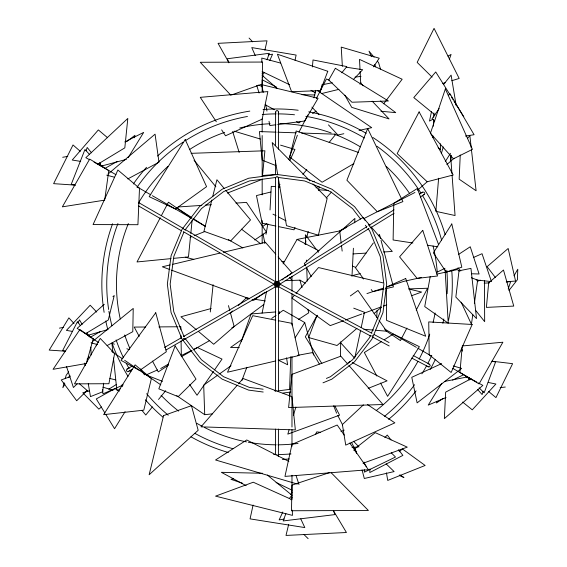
<?xml version="1.0" encoding="UTF-8"?>
<svg xmlns="http://www.w3.org/2000/svg" width="567" height="567" viewBox="0 0 567 567"><rect width="100%" height="100%" fill="white"/><g stroke="black" fill="none" stroke-linecap="round" stroke-linejoin="round"><path stroke-width="0.85" d="M275.527 174.714L275.541 160.589M275.562 145.584L275.597 112.039L276.335 110.763L277.072 110.565L277.809 110.763L278.546 112.039L278.503 149.114M275.456 454.663L275.484 429.063M278.432 429.063L278.404 456.435L278.206 455.691M340.434 356.707L340.703 341.83M369.918 469.029L369.812 472.538L402.882 455.393L398.573 449.78M289.361 395.801L289.489 392.321M289.581 389.706L290.772 356.643M432.862 137.696L432.94 135.931M433.351 126.214L433.649 119.148M433.727 117.383L433.918 112.968M376.764 317.265L377.083 310.227M460.248 154.968L459.157 179.186L476.103 190.767L471.439 149.667M351.987 276.285L353.404 248.233M354.687 222.81L354.907 218.43L304.281 263.506L305.507 265.81M270.034 209.953L271.267 186.345L275.647 186.656M438.617 178.236L435.867 211.328L455.06 215.531L452.076 175.238M312.41 66.949L313.005 59.967L346.834 66.58L341.816 72.774M462.183 346.82L459.929 372.505L479.072 383.902L502.879 342.22L462.261 345.962M87.169 360.307L87.339 358.599M262.415 176.776L264.902 150.787L191.114 153.331M190.632 235.22L188.478 256.901L173.651 258.354M190.81 233.491L192.1 220.485M103.605 383.207L102.719 391.762L90.472 396.631L88.289 383.731M210.286 311.97L213.114 284.733M104.81 199.258L108.786 170.547L89.664 159.107L62.363 206.842L104.697 200.13M472.779 314.72L471.432 324.232L461.134 302.211M474.359 303.487L477.648 280.148L471.418 277.759M366.466 227.785L366.573 227.083M450.489 160.511L451.325 155.33M96.376 345.827L96.659 344.112M264.449 242.945L264.761 241.209M266.001 234.263L267.872 223.859M430.254 276.37L424.733 306.598L448.242 323.197L445.109 270.005M295.053 60.244L296.116 55.063L251.776 47.585L255.242 55.516M262.082 313.119L266.533 291.566M431.494 111.593L429.495 121.076L432.571 119.446M354.899 357.38L360.655 330.157M361.193 327.598L364.439 312.282L353.709 308.157M253.088 505.048L250.061 518.876L304.805 527.572L300.772 518.876M313.955 97.878L315.628 90.33M264.881 50.179L267.007 40.824L218.061 43.333L228.82 62.476M288.681 524.355L286.002 535.432L346.43 532.512L333.765 511.292M436.916 401.266L436.498 402.967L442.969 398.481M305.046 244.334L305.897 240.911M306.74 237.481L308.221 231.492M318.378 190.392L319.221 186.968M211.817 200.038L203.957 231.322L230.677 240.918L250.522 219.939L225.879 190.462M212.668 196.657L216.92 179.746L224.199 188.457M64.163 382.76L62.845 387.679L64.929 384.043M65.255 378.657L66.126 375.375L68.657 371.824M278.347 112.776L278.546 112.039M320.1 92.336L321.921 85.553M134.28 137.781L134.981 135.286L126.647 141.715M441.296 153.7L443.281 146.924M289.071 429.906L287.809 434.131L339.576 415.164L334.913 406.036M293.345 415.547L295.861 407.099M278.277 177.988L278.475 177.365L278.475 281.728M275.725 390.479L275.527 391.11L275.527 286.746L166.06 349.959M483.169 391.223L482.113 394.561L477.464 389.331M508.202 289.057L510.633 281.679L506.225 281.927M86.021 150.829L87.176 147.477L91.514 152.806M262.167 73.561L262.741 71.938M267.036 59.776L269.325 53.284L227.324 58.748L228.834 62.824M278.758 187.627L279.942 184.303M288.801 159.355L297.37 135.237M449.333 59.351L451.084 54.425L448.015 56.098M241.152 341.688L251.082 313.969L275.768 311.935M317.088 315.231L308.689 337.556L337.025 345.501L356.898 328.357M285.881 513.624L283.139 520.945L334.991 514.588L333.41 510.562M291.062 499.803L291.977 497.365M241.882 380.492L246.851 367.274M183.828 232.307L173.807 256.468L170.15 284.124L173.778 311.786L184.112 336.763M370.542 335.239L369.542 337.656L352.546 359.783L330.405 376.75L326.379 378.423M371.548 332.822L380.23 311.885L383.887 284.23L380.259 256.567L369.592 230.79L368.004 228.714M295.017 227.388L293.997 229.819L278.517 226.602M262.167 77.977L263.208 75.602M269.793 60.527L272.564 54.177L268.219 54.914M289.829 160.504L294.925 149.461L280.566 145.138M282.805 511.994L279.141 519.904L284.358 519.074M290.871 494.601L291.977 492.227M77.977 323.006L79.437 319.866L82.172 324.367M315.571 434.223L316.747 431.87L320.227 432.288M298.986 132.111L307.874 114.924M316.351 98.509L326.45 78.976L329.625 80.422M406.908 328.087L400.43 340.583L385.886 330.717M416.228 310.121L427.568 288.249L408.984 288.901M160.277 217.721L137.008 261.961L171.028 258.616M161.496 215.396L168.434 202.206L191.547 218.245M317.123 315.33L305.322 336.805L321.865 363.582M283.075 263.903L297.058 239.437L339.69 230.946L346.749 227.339M68.678 377.494L69.932 375.311M514 275.824L517.791 269.233L517.402 279.729L508.968 290.467M128.135 157.669L143.678 132.402L124.754 141.948M125.087 411.692L114.555 428.709L105.88 414.562M441.764 383.306L428.234 405.1L446.038 397.502M445.293 161.56L450.453 153.338M295.081 337.861L304.734 322.559L283.259 310.248L278.206 313.82M373.533 66.863L379.245 58.203L341.228 47.111L342.369 66.382M213.525 371.385L197.032 395.249L189.562 384.405M214.524 369.939L222.023 359.095L197.429 347.536L193.553 349.456M439.17 108.588L432.068 118.673L434.747 120.991M448.299 95.617L449.822 93.463L474.083 134.726L465.422 136.052M373.334 242.931L355.474 267.766L363.617 279.007M378.437 235.837L379.458 234.419L380.577 238.65M383.71 103.768L402.152 79.238L359.506 59.379L360.031 69.628M185.026 230.004L201.491 208.571L223.632 191.603L249.409 180.937L276.207 177.421M264.314 72.611L262.167 75.376L277.242 88.516M443.564 84.49L451.112 75.12L456.244 105.93M302.87 174.402L306.782 169.632M329.151 142.381L335.862 134.209L301.601 133.025M152.424 406.9L145.769 415.016L141.878 410.295M158.519 399.466L165.727 390.677M289.283 498.521L291.977 495.253L267.333 475.018M371.931 333.353L279.907 284.117L368.989 228.593M467.548 138.341L469.852 135.676L471.241 147.923M294.28 295.442L291.977 298.1L330.249 325.607L343.538 320.731M296.017 293.451L318.519 267.56L382.952 282.869M371.839 335.813L372.335 335.246M237.339 385.142L200.994 426.845L295.343 429.906L291.977 396.673L243.108 378.522L238.494 383.816M326.181 198.06L331.44 192.093M359.896 84.2L361.066 82.917M185.629 338.464L184.544 339.094M384.858 437.646L387.261 435.045L391.032 439.957M422.004 192.73L422.528 192.17L424.003 192.128L424.782 193.375L424.605 194.12L420.331 197.004M353.56 79.352L362.667 69.713L346.423 67.232M131.686 366.353L127.1 368.997L126.363 370.272L127.1 371.548L127.837 371.746L132.402 369.344M128.574 371.548L129.113 371.009M77.147 383.831L73.412 387.516L66.545 366.651M87.19 390.387L76.694 400.749L61.264 379.961L70.223 376.616M230.167 313.416L232.711 310.971M238.431 305.471L246.695 297.526M363.376 404.888L342.39 424.527L345.728 445.116L394.852 422.847L367.451 404.547M399.175 451.786L402.393 448.922L425.13 465.464L387.722 480.426L386.453 472.843M104.3 304.316L77.147 328.357L85.553 333.708L108.304 319.965L114.236 295.52L112.911 296.697M417.581 190.165L427.553 181.447M446.839 164.579L454.16 158.186M374.121 313.501L381.407 307.215M108.077 174.019L155.06 134.166L158.987 162.197L127.802 178.924M347.337 363.617L350.009 361.349M92.421 341.639L133.224 308.427L132.791 331.681L107.156 345.544M101.564 406.95L98.856 409.133L82.782 392.768L89.501 390.748M460.957 368.982L417.121 402.875L411.777 377.303L441.672 363.596M263.783 304.536L234.157 326.535L213.709 344.261L198.33 331.355M262.415 226.715L266.703 223.604M316.067 187.847L318.215 186.295M265.037 292.196L253.697 300.347L252.039 299.737M282.054 279.97L283.472 278.95M284.889 277.929L291.977 272.833L278.121 256.901M350.335 295.924L358.004 290.453L378.069 319.044M218.097 374.907L203.695 385.113L204.715 414.69L212.582 413.825M219.535 373.894L231.06 365.729M242.088 339.321L230.535 347.479L239.274 347.458M271.706 318.413L276.037 315.351M300.248 121.94L298.802 122.926L296.513 121.685M312.516 113.577L316.131 111.118M254.739 239.969L266.391 232.094L246.468 202.391L235.964 203.099M117.653 390.564L120.487 388.693M168.356 365.268L158.271 371.902L152.466 361.087M458.618 254.385L470.249 246.765L479.087 273.996L471.496 273.762M298.433 319.483L308.753 312.807L307.846 309.462M381.407 341.618L364.347 352.539L376.807 375.999M384.369 339.718L393.271 334.02L419.367 346.657L387.608 396.333L380.549 383.037M108.751 389.224L116.221 384.561M369.252 225.191L394.015 209.84M419.523 194.034L422.528 192.17M278.354 281.657L366.998 226.58M370.811 227.693L394.072 213.277M353.914 163.579L322.099 182.262L289.652 156.96L296.158 130.963L358.422 152.424M274.853 283.769L183.708 336.394L184.346 336.252M164.586 347.408L181.412 337.712M160.702 368.536L168.349 364.163M192.071 350.597L181.362 356.721L181.071 340.859M193.602 349.726L209.67 340.54M231.86 327.854L234.157 326.535L230.28 312.304M105.008 168.371L117.312 161.382M100.501 331.461L90.564 337.117L88.991 336.656M363.986 218.529L414.924 192.489M181.156 355.608L191.235 350.612M436.562 272.458L445.01 268.262M452.565 380.131L463.7 374.681M473.36 257.538L482.028 253.704L491.454 281.601L476.245 279.956M123.025 385.064L102.981 393.859L102.45 389.6M146.272 374.865L157.491 369.939M122.926 384.66L121.331 385.326L122.437 386.68M322.992 382.831L331.808 379.188L354.531 361.767L371.973 339.059L382.945 312.615L386.694 284.23L382.973 255.845L372.03 229.387L368.33 224.567M368.196 388.36L387.07 380.861L352.327 362.575M227.438 193.071L262.167 179.37M190.051 237.304L191.696 236.666M194.162 235.702L204.857 231.534M345.197 320.121L361.81 314.019M363.468 313.409L380.911 307.002M383.405 306.088L386.729 304.862M411.649 295.712L421.614 292.055L408.729 288.993M363.043 463.26L407.262 447.143L375.255 432.649L354.807 448.823L356.629 453.664M477.251 281.352L480.462 280.197M183.871 229.614L184.544 229.38M231.655 94.902L262.167 84.072L262.564 62.051L200.264 62.278L230.826 95.199M329.845 472.488L291.977 485.139L291.495 510.747L368.394 510.491L331.284 472.835M366.941 293.593L383.597 288.057M386.092 287.228L403.576 281.416L421.472 277.476M442.82 83.448L445.272 82.704M451.821 80.705L459.178 78.452L434.06 28.35L417.17 62.398L432.089 77.098M423.351 194.899L424.081 194.679M107.928 329.576L87.885 335.295L87.141 332.843M211.193 308.512L180.944 316.769L196.324 329.675M126.384 159.377L101.167 166.145L99.686 163.112M127.1 368.997L127.837 368.798M367.919 229.252L368.557 229.089M351.838 275.725L360.364 273.577M270.934 191.986L256.454 195.587L262.167 223.207L275.931 226.07M312.686 181.617L314.394 181.192M321.326 93.626L338.953 89.338M170.065 264.952L162.332 266.788L169.809 269.538M172.644 264.342L219.897 253.116M223.334 252.301L265.427 242.3L275.817 254.25M275.76 360.924L227.502 372.214L252.676 315.67L275.746 320.185M278.347 360.314L299.036 355.481L291.977 323.36L278.305 320.681M383.951 289.092L372.774 291.651L371.243 289.546M385.673 288.695L393.413 286.923L381.031 240.344M276.264 176.273L277.738 176.273M436.803 274.102L457.25 269.601L459.398 271.04M343.829 133.727L337.911 135.01L328.456 124.86M359.039 130.424L371.711 127.674L317.265 90.479M233.469 478.796L230.946 479.328L242.548 483.254M321.914 84.802L332.283 82.754M444.415 381.463L467.548 376.906L469.278 379.968M59.422 328.144L63.547 327.357M297.498 355.381L312.644 352.546L319.32 363.979M62.689 157.279L67.764 156.393M277.83 390.932L290.793 389.231M282.99 393.066L290.729 392.045M275.966 124.754L269.864 125.548L269.013 121.288M277.71 124.527L304.727 121.012L318.066 98.297L261.685 84.653L263.223 92.322M355.027 77.133L360.995 76.382M500.179 387.594L505.289 387.041M281.919 261.621L284.556 261.366M506.884 281.721L515.566 281.055L508.16 248.488L487.11 266.681L495.423 277.568M262.542 175.508L275.725 174.508M351.979 447.434L358.11 446.98M178.18 206.962L201.817 205.382M205.325 205.148L211.448 204.737M353.057 253.924L366.133 253.095M383.576 251.989L392.293 251.436L371.109 226.85M484.175 283.16L489.463 282.869M285.187 280.658L299.964 280.155L305.294 283.231M145.655 327.003L134.223 327.081L139.198 336.359M158.852 326.904L177.322 326.769M179.08 326.762L180.838 326.748L180.88 329.392M262.641 473.275L221.371 472.325L246.17 485.678M302.013 94.675L315.018 94.994M276.129 132.154L259.438 131.579L262.167 160.156L275.902 165.571M277.887 132.21L296.335 132.848M64.907 351.15L49.209 350.108L68.876 317.867L74.036 323.509M74.816 185.097L53.624 183.658L73.023 144.968L80.28 151.325M278.277 186.848L280.027 186.975M318.59 189.754L328.229 190.448M363.936 329.299L373.525 330.1M375.269 330.249L386.595 331.192L379.075 320.468M380.939 111.231L395.731 112.649L380.365 101.025M353.702 450.198L355.459 450.368M492.021 361.207L512.618 363.674L495.955 397.609L488.584 391.457M277.936 177.421L304.727 180.965L330.497 191.653L352.624 208.649L360.577 219.025M263.138 389.217L249.31 387.389L223.54 376.701L201.413 359.705L184.97 338.258M274.371 390.706L276.101 390.932M263.201 392.031L248.58 390.103L222.136 379.132L199.428 361.689L182.007 338.967L171.064 312.509L167.343 284.124L171.092 255.738L182.064 229.295L199.506 206.586L222.229 189.165L248.686 178.222L277.072 174.501L305.457 178.251L331.901 189.222L354.609 206.664L365.169 220.435M412.889 243.002L393.115 239.983L393.796 203.291L417.34 188.492L438.596 244.597M427.504 245.235L437.816 246.815M80.705 161.397L72.229 160.036L98.346 129.921L107.595 137.731M245.391 297.703L248.87 298.277M254.094 299.128L265.399 300.971M72.463 331.419L66.41 330.384L90.181 305.223L96.73 312.084M488.187 382.442L495.898 384.022L472.261 409.835L462.629 402.06M75.446 185.281L71.215 184.374L84.965 149.504L89.643 154.536M65.198 351.193L62.632 350.604L77.488 321.56L80.422 325.664M428.751 364.064L429.488 364.234L430.268 365.488L429.573 366.785L428.843 367.012L411.762 358.075M109.87 378.487L115.654 379.89M185.281 257.227L193.801 259.374M492.121 361.193L495.544 362.058L484.147 392.853L479.143 387.842M280.552 63.057L261.777 58.068L261.904 62.285M106.738 175.153L114.399 177.209M91.06 342.744L97.538 344.658M297.299 484.034L215.552 459.986L246.751 439.964L288.858 461.41M102.953 387.197L113.074 390.209M234.093 131.133L260.281 139.028M453.288 365.913L461.651 368.451M258.176 85.128L262.401 86.446M355.027 450.963L356.671 451.538M171.475 270.147L249.544 298.823M114.414 344.197L111.926 343.283L112.84 351.965M126.845 348.755L129.333 349.669M352.376 266.086L355.665 267.369M146.924 375.262L162.509 381.371M399.253 475.437L403.952 477.52L399.778 474.827M291.977 499.69L253.279 482.219L215.552 496.139L292.459 515.382L292.296 510.151M262.167 71.562L289.595 84.71M276.094 482.489L291.977 490.15M278.184 360.073L287.639 364.765L286.548 357.798M262.167 79.77L276.76 87.24M272.975 214.149L276.051 215.722M278.354 216.899L286.044 220.832M297.058 239.437L318.973 250.777M119.502 391.067L114.895 388.636L96.291 398.927L104.966 413.074M277.738 286.3L370.534 335.955L370.074 335.487M374.263 334.608L389.04 342.532M413.159 355.474L429.488 364.234M372.094 336.791L389.203 345.969M265.221 104.767L274.378 109.722M89.579 159.731L85.83 157.69L127.816 118.439L124.818 147.859L97.822 164.217L94.072 162.176M476.875 382.115L470.886 378.834L445.648 392.151L444.365 418.602L482.857 385.397L478.371 382.938M310.985 90.309L315.557 92.924M384.426 328.91L416.355 347.351M417.872 348.223L431.508 356.097M452.714 368.337L471.652 379.273M97.063 163.778L115.994 174.714M137.207 186.954L150.836 194.828M152.353 195.7L191.129 218.089M192.652 218.968L205.58 226.431M228.395 239.607L242.86 247.956M274.088 284.258L183.261 231.591M138.582 202.547L183.651 228.636M138.631 205.984L181.419 230.748M176.302 207.614L191.894 217.678M193.375 218.642L205.261 226.311M88.324 356.934L89.792 357.876M85.022 333.346L98.708 342.645M111.671 351.455L122.472 358.798M124.627 360.265L160.808 384.851M176.734 395.674L204.715 414.69M241.499 229.16L260.792 243.881M435.009 114.938L413.79 97.581L435.739 71.952L450.226 95.065M79.359 383.689L87.998 391.237M427.539 366.31L428.099 366.835M386.141 463.87L394.122 471.581L364.312 478.498L362.072 469.951M303.784 534.369L308.136 538.65M438.142 147.54L440.566 149.957L440.325 143.777M363.234 85.787L360.725 83.285L360.116 71.336M391.237 452.778L395.497 457.023L364.404 472.148L364.312 469.632M469.143 377.82L471.014 379.706M309.88 180.823L272.203 142.551L277.71 174.586M312.97 183.963L327.173 198.393L318.378 235.192L286.491 225.666L278.156 177.18M353.524 441.275L358.989 446.916M249.076 38.06L252.705 41.845M372.15 101.174L389.054 118.921L351.724 107.354L344.835 95.213M311.907 107.106L319.001 114.718M97.822 163.339L99.572 165.231M183.361 338.301L183.871 338.853M185.629 230.004L185.182 229.522L275.562 281.7L275.527 177.365L275.725 177.988M340.583 342.695L354.715 358.231M457.973 267.822L460.801 270.976M465.266 375.588L467.01 377.551M347.762 364.127L340.838 356.182L291.977 374.333L288.603 407.567L382.952 404.505L348.911 365.453M369.96 225.517L363.093 217.544L339.69 230.946L341.199 243.208M374.078 57.21L369.011 51.165L371.35 56.665M377.452 61.236L378.579 62.583L380.485 69.082M194.07 160.234L215.878 186.805M99.65 162.8L100.735 164.132M101.819 165.465L103.442 167.463M475.593 310.312L484.657 321.645L484.48 280.495M289.588 277.313L292.338 280.764M365.354 225.255L366.41 226.637M316.336 249.466L305.365 234.766L305.755 244.384M317.385 250.869L318.427 252.265M85.794 333.169L86.772 334.537M344.24 435.109L337.195 425.016L291.977 444.372L284.96 476.4L368.394 469.717L349.775 443.04M216.303 121.735L200.264 97.34L267.851 91.592L262.167 119.141L225.538 135.782L221.654 129.871M451.63 97.304L453.033 99.537M453.969 101.032L463.785 116.689M88.558 334.87L89.473 336.373M363.858 462.495L366.445 466.761M306.322 267.348L311.233 276.554M337.797 415.533L342.631 424.988M351.49 442.331L356.317 451.786M374.695 64.532L375.701 66.892M313.615 355.006L304.734 322.559M333.68 405.795L336.592 413.166M296.017 475.422L298.986 484.53M278.277 390.479L278.475 391.11L278.475 286.746M232.661 131.466L239.168 152.41M256.745 85.447L259.069 93.016M228.458 305.606L229.826 310.624M299.964 280.155L301.991 287.689M275.597 112.039L275.796 112.776M265.604 104.25L266.965 111.061M263.038 234.029L264.888 243.371M84.788 363.086L85.227 365.665M279.297 311.644L279.566 313.388M341.518 245.83L342.163 251.089M462.112 349.414L462.325 351.157M113.478 358.039L116.852 390.167M450.588 155.089L451.949 173.488M306.393 260.118L306.463 261.862M306.676 267.114L307.236 281.097M90.812 347.103L91.145 355.006M364.035 462.07L364.099 463.749M180.986 335.572L181.029 338.215M291.977 276.32L291.977 291.126M291.977 293.741L291.977 325.118M291.977 356.756L291.977 427.057M291.977 429.687L291.977 446.342M291.977 475.274L291.977 499.003M262.167 80.337L262.167 91.726M262.167 118.886L262.167 132.033M262.167 135.534L262.167 176.273M262.167 178.931L262.167 194.871M262.167 220.549L262.167 243.193M446.817 270.268A170.32 170.32 0 0 1 447.122 293.763M443.805 318.973A170.32 170.32 0 0 1 442.855 323.233M431.785 355.417A170.32 170.32 0 0 1 427.922 363.27M426.689 365.58A170.32 170.32 0 0 1 421.898 373.823M414.569 384.717A170.32 170.32 0 0 1 384.546 416.327M291.006 453.947A170.32 170.32 0 0 1 277.936 454.514M276.207 454.514A170.32 170.32 0 0 1 273.606 454.486M232.987 448.717A170.32 170.32 0 0 1 194.935 433.401M168.236 415.207A170.32 170.32 0 0 1 146.626 393.711M130.885 371.598A170.32 170.32 0 0 1 130.006 370.109M129.141 368.607A170.32 170.32 0 0 1 126.221 363.27M123.478 357.798A170.32 170.32 0 0 1 116.129 339.938M111.905 325.77A170.32 170.32 0 0 1 108.907 311.212M108.637 309.476A170.32 170.32 0 0 1 117.929 223.511M137.03 187.259A170.32 170.32 0 0 1 183.035 142.197M185.232 140.765A170.32 170.32 0 0 1 247.46 116.476M262.266 114.527A170.32 170.32 0 0 1 276.207 113.882M277.936 113.882A170.32 170.32 0 0 1 294.5 114.775M305.819 116.327A170.32 170.32 0 0 1 364.468 138.015M376.878 146.187A170.32 170.32 0 0 1 420.976 193.099M422.358 195.317A170.32 170.32 0 0 1 441.587 240.117M451.736 270.14A175.224 175.224 0 0 1 448.568 320.164M435.364 359.358A175.224 175.224 0 0 1 430.119 369.535M416.086 390.869A175.224 175.224 0 0 1 388.601 419.353M289.361 458.994A175.224 175.224 0 0 1 282.323 459.348M228.352 452.516A175.224 175.224 0 0 1 190.973 436.817M162.835 417.071A175.224 175.224 0 0 1 145.358 399.77M128.014 376.325A175.224 175.224 0 0 1 111.997 342.985M107.815 329.555A175.224 175.224 0 0 1 105.76 321.028M104.115 312.339A175.224 175.224 0 0 1 112.599 223.752M133.344 183.97A175.224 175.224 0 0 1 146.534 167.308M157.576 156.038A175.224 175.224 0 0 1 249.813 111.104M263.017 109.537A175.224 175.224 0 0 1 298.185 110.246M308.703 111.848A175.224 175.224 0 0 1 366.197 133.33M372.909 137.505A175.224 175.224 0 0 1 445.145 234.639M435.08 312.991A160.61 160.61 0 0 1 433.075 322.403M429.729 334.119A160.61 160.61 0 0 1 419.112 359.173M417.872 361.477A160.61 160.61 0 0 1 376.24 410.543M344.183 430.119A160.61 160.61 0 0 1 340.965 431.558M298.036 443.437A160.61 160.61 0 0 1 277.936 444.812M276.207 444.812A160.61 160.61 0 0 1 248.282 442.21M246.553 441.884A160.61 160.61 0 0 1 204.425 427.447M202.093 426.235A160.61 160.61 0 0 1 196.763 423.294M178.598 411.082A160.61 160.61 0 0 1 161.071 395.284M144.486 374.851A160.61 160.61 0 0 1 140.659 368.982M129.715 348.095A160.61 160.61 0 0 1 124.69 334.955M120.275 319.008A160.61 160.61 0 0 1 128.348 223.554M138.412 203.142A160.61 160.61 0 0 1 167.889 166.407M189.343 149.667A160.61 160.61 0 0 1 224.66 132.38M239.713 127.993A160.61 160.61 0 0 1 270.112 123.741M279.673 123.606A160.61 160.61 0 0 1 331.142 132.962M334.445 134.188A160.61 160.61 0 0 1 360.364 146.874M386.255 166.407A160.61 160.61 0 0 1 409.657 193.553M433.075 245.993A160.61 160.61 0 0 1 437.221 271.99M139.503 188.279L137.916 224.702L93.08 224.575L117.879 170.008L139.503 188.279M488.669 282.912L486.394 307.392L513.752 306.088L503.482 270.02L488.669 282.912M459.015 270.785L455.84 297.073L476.528 318.583L470.95 268.397L459.015 270.785M114.612 353.461L108.914 383.717L74.483 383.866L100.253 338.407L114.612 353.461M151.403 378.458L143.791 410.168L103.633 414.661L135.13 364.857L151.403 378.458M163.565 415.611L149.135 474.763L198.174 430.282L191.448 405.674L163.565 415.611M93.194 338.903L86.411 363.497L53.071 369.308L79.919 329.512L93.194 338.903M445.364 88.934L430.424 133.309L453.451 158.803L472.431 149.362L445.364 88.934M327.769 71.279L320.447 90.585L291.615 91.712L277.412 54.226L327.769 71.279M175.139 345.934L158.831 388.834L178.18 396.659L196.005 379.117L175.139 345.934M367.678 128.539L346.891 180.221L377.31 211.718L402.903 201.625L367.678 128.539M472.155 324.48L451.148 372.491L429.205 354.772L428.737 321.9L472.155 324.48M419.112 111.89L397.169 153.586L427.199 181.759L453.182 174.99L419.112 111.89M335.373 68.295L328.747 80.018L351.951 102.23L388.416 100.99L335.373 68.295M185.232 139.567L149.192 196.664L175.437 209.032L206.579 186.671L185.232 139.567M451.786 223.965L433.351 252.832L446.172 272.04L461.807 267.206L451.786 223.965M155.741 312.743L121.026 360.364L139.666 370.485L166.344 351.738L155.741 312.743M422.762 230.351L399.586 256.83L417.149 278.425L437.526 275.987L422.762 230.351M405.703 278.496L386.276 287.164L386.552 320.369L425.689 336.238L405.703 278.496M277.121 282.657A1.474 1.368 58.1 0 0 278.475 284.825A1.474 1.368 58.1 0 0 279.545 282.657A1.474 1.368 58.1 0 0 277.121 282.657M278.432 286.448A1.474 1.368 -61.9 0 0 279.637 284.202A1.474 1.368 -61.9 0 0 277.22 284.358A1.474 1.368 -61.9 0 0 278.432 286.448M275.725 286.548A1.474 1.368 0 0 0 278.277 286.548A1.474 1.368 0 0 0 277.001 284.492A1.474 1.368 0 0 0 275.725 286.548M274.357 284.287A1.474 1.368 60 0 0 275.64 286.498A1.474 1.368 60 0 0 276.781 284.365A1.474 1.368 60 0 0 274.357 284.287M275.548 284.868A1.474 1.368 -60 0 0 276.824 282.657A1.474 1.368 -60 0 0 274.407 282.735A1.474 1.368 -60 0 0 275.548 284.868M275.725 283.294A1.474 1.368 0 0 0 278.277 283.294A1.474 1.368 0 0 0 277.001 281.239A1.474 1.368 0 0 0 275.725 283.294"/></g></svg>
